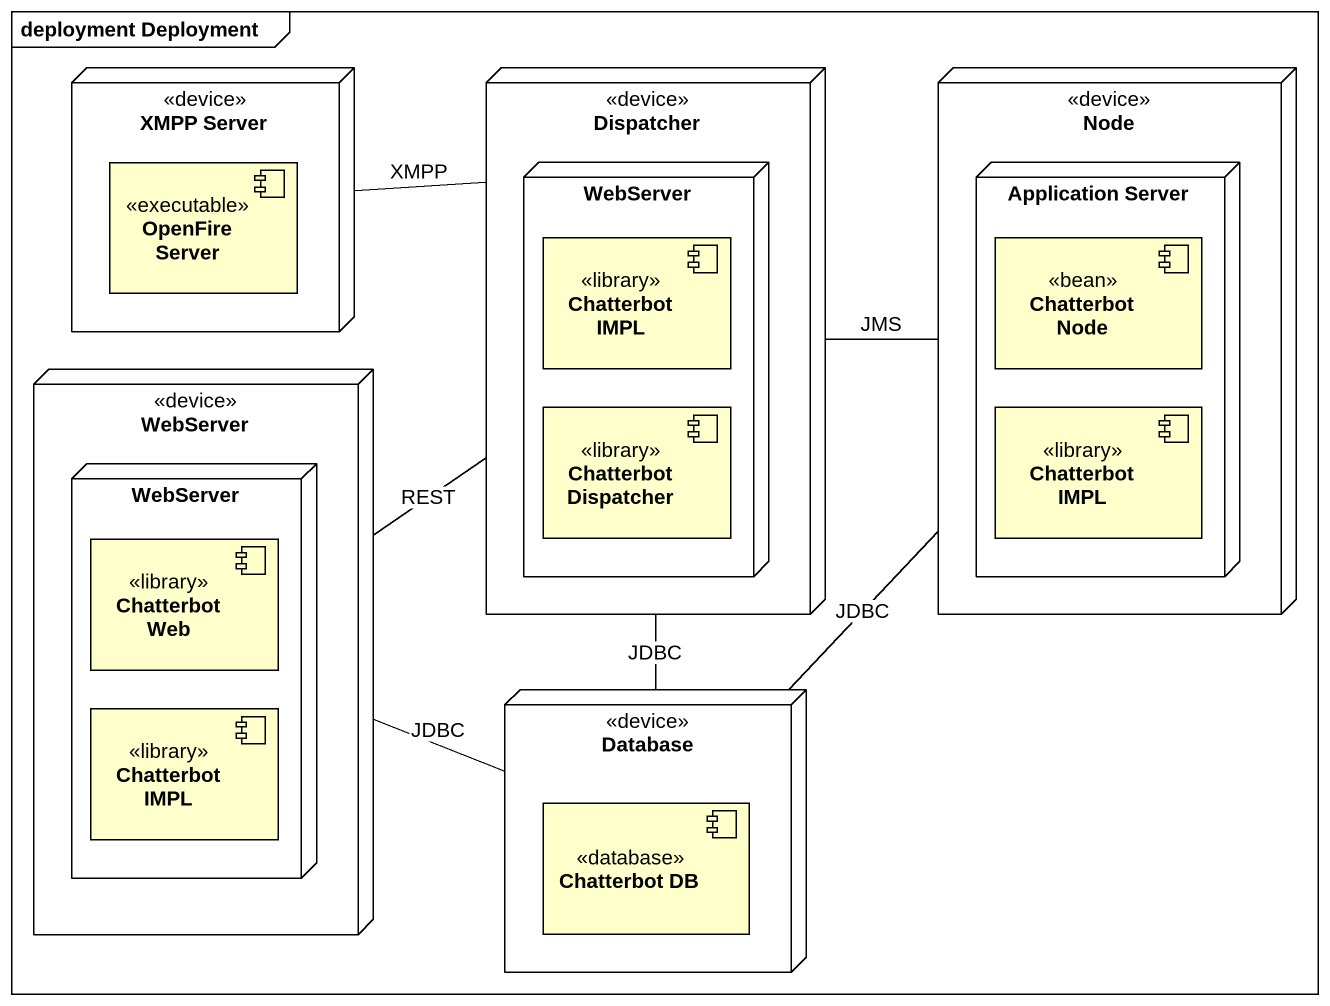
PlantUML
@startuml
mainframe deployment Deployment
node "XMPP Server" as XMPP_Server <<device>> {
  component "OpenFire Server" as OpenFire_Server <<executable>>
}
node Dispatcher <<device>> {
  node WebServer {
    component "Chatterbot IMPL" as Chatterbot_IMPL <<library>>
    component "Chatterbot Dispatcher" as Chatterbot_Dispatcher <<library>>
  }
}
node "Node" as Node_ <<device>> {
  node "Application Server" as Application_Server {
    component "Chatterbot Node" as Chatterbot_Node <<bean>>
    component "Chatterbot IMPL" as Chatterbot_IMPL_2 <<library>>
  }
}
node "WebServer" as WebServer_2 <<device>> {
  node "WebServer" as WebServer_3 {
    component "Chatterbot Web" as Chatterbot_Web <<library>>
    component "Chatterbot IMPL" as Chatterbot_IMPL_3 <<library>>
  }
}
node "Database" as Database_ <<device>> {
  component "Chatterbot DB" as Chatterbot_DB <<database>>
}
XMPP_Server -right- Dispatcher : XMPP
Dispatcher -right- Node_ : JMS
Dispatcher -- Database_ : JDBC
WebServer_2 -up- Dispatcher : REST
WebServer_2 -right- Database_ : JDBC
Database_ -up- Node_ : JDBC
@enduml
